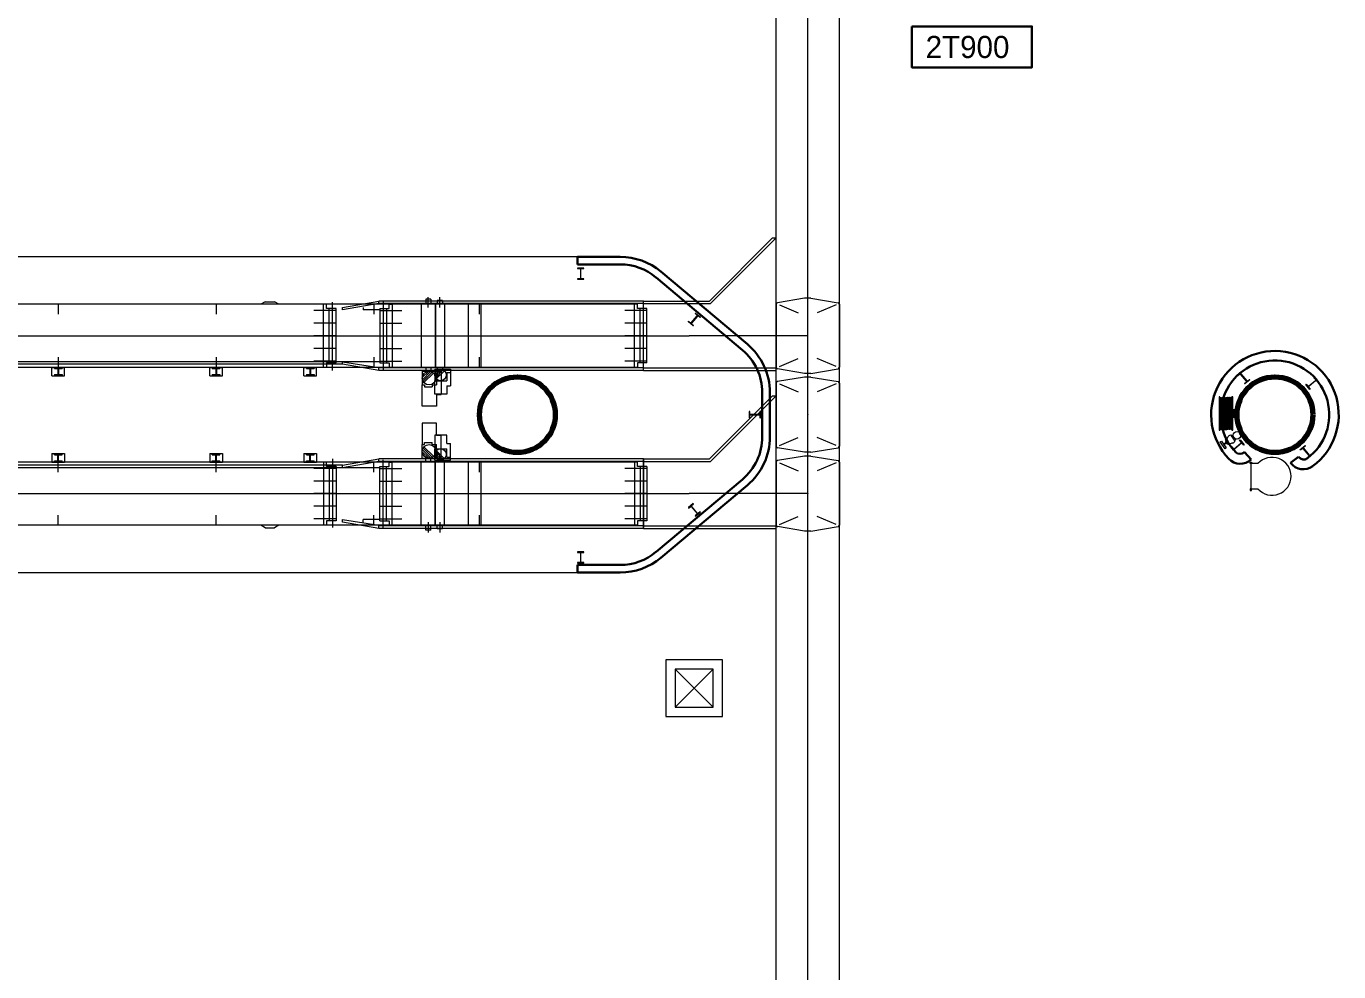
# Model space of a CAD drawing. Header units: metres. Extents: x 1807 to 3745, y 842 to 1968.
# Drawn here: x 3502.22 to 3523.01, y 1335.18 to 1350.15 of the extents above; entities that cross this region are included whole.
import ezdxf
from ezdxf.enums import TextEntityAlignment as Align

# ---------------------------------------------------------------- set-up
doc = ezdxf.new("R2010")
doc.units = ezdxf.units.M
doc.header["$MEASUREMENT"] = 0
doc.linetypes.add('DGN1', pattern=[7.299439, 0, -7.299439])
for name, color, linetype, lineweight in [('Level 1', 7, 'Continuous', 0), ('Level 33', 7, 'Continuous', 0), ('TRIRIGA DOOR BOX', 7, 'Continuous', 0)]:
    doc.layers.add(name, color=color, linetype=linetype, lineweight=lineweight)
doc.styles.add('Style-CHAR_FAST_FONT', font='CHAR_FAST_FONT.shx', dxfattribs={"height": 0.2})

msp = doc.modelspace()

# ---------------------------------------------------------------- linework, layer by layer
at = {"layer": 'Level 1', "color": 7, "linetype": 'Continuous', "lineweight": 0}
for p, q in [((3514.1, 1265.482), (3514.1, 1396.1)), ((3515.1, 1265.482), (3515.1, 1396.1)), ((3513.043, 1345.8), (3514.043, 1346.8)), ((3513.06, 1345.76), (3514.1, 1346.8)), ((3514.043, 1346.8), (3514.1, 1346.8)), ((3511.63, 1346.5), (3486.27, 1346.5)), ((3513.643, 1345.116), (3512.273, 1346.266)), ((3511.853, 1345.75), (3486.047, 1345.75)), ((3502.728, 1345.75), (3502.728, 1345.59)), ((3505.228, 1345.75), (3505.228, 1345.59)), ((3506.003, 1345.79), (3505.934, 1345.75)), ((3506.003, 1345.79), (3506.153, 1345.79)), ((3506.223, 1345.75), (3506.153, 1345.79)), ((3506.978, 1345.75), (3506.928, 1345.75)), ((3506.978, 1345.68), (3506.978, 1345.75)), ((3507.228, 1345.7), (3507.803, 1345.8)), ((3507.803, 1345.76), (3507.228, 1345.66)), ((3507.728, 1345.75), (3507.728, 1345.59)), ((3512, 1345.8), (3507.803, 1345.8)), ((3507.803, 1345.76), (3507.803, 1345.8)), ((3512, 1345.76), (3507.803, 1345.76)), ((3507.968, 1345.75), (3508.018, 1345.75)), ((3507.969, 1345.68), (3507.969, 1345.75)), ((3508.688, 1345.76), (3508.488, 1345.76)), ((3508.548, 1345.83), (3508.548, 1345.76)), ((3508.628, 1345.83), (3508.548, 1345.83)), ((3508.628, 1345.83), (3508.628, 1345.76)), ((3508.847, 1345.76), (3508.697, 1345.76)), ((3508.812, 1345.81), (3508.732, 1345.81)), ((3508.732, 1345.81), (3508.732, 1345.76)), ((3508.812, 1345.81), (3508.812, 1345.76)), ((3509.4, 1345.59), (3509.4, 1345.75)), ((3511.903, 1345.75), (3511.853, 1345.75)), ((3511.903, 1345.68), (3511.903, 1345.75)), ((3512, 1345.8), (3512.72, 1345.8)), ((3512, 1344.7), (3512, 1345.8)), ((3512, 1345.76), (3512.72, 1345.76)), ((3512.72, 1345.8), (3513.043, 1345.8)), ((3512.72, 1345.76), (3513.06, 1345.76)), ((3514.1, 1345.749), (3514.1, 1344.751)), ((3514.55, 1345.845), (3514.121, 1345.774)), ((3514.15, 1345.738), (3514.45, 1345.611)), ((3514.65, 1345.845), (3514.55, 1345.845)), ((3514.65, 1345.845), (3515.079, 1345.774)), ((3515.05, 1345.738), (3514.75, 1345.611)), ((3515.1, 1345.749), (3515.1, 1344.751)), ((3515.1, 1345.749), (3515.1, 1344.751)), ((3507.128, 1345.65), (3506.778, 1345.65)), ((3507.128, 1345.68), (3506.978, 1345.68)), ((3507.128, 1344.82), (3507.128, 1345.68)), ((3507.228, 1345.66), (3507.228, 1345.7)), ((3507.559, 1345.7), (3507.559, 1345.66)), ((3507.818, 1345.66), (3507.559, 1345.66)), ((3507.819, 1345.68), (3507.819, 1344.82)), ((3507.819, 1345.68), (3507.969, 1345.68)), ((3507.819, 1345.65), (3508.169, 1345.65)), ((3512.053, 1345.65), (3511.703, 1345.65)), ((3512.053, 1345.68), (3511.903, 1345.68)), ((3512.053, 1344.82), (3512.053, 1345.68)), ((3507.128, 1345.45), (3506.778, 1345.45)), ((3507.819, 1345.45), (3508.169, 1345.45)), ((3512.053, 1345.45), (3511.703, 1345.45)), ((3507.128, 1345.25), (3506.778, 1345.25)), ((3507.819, 1345.25), (3508.169, 1345.25)), ((3512.053, 1345.25), (3511.703, 1345.25)), ((3512.721, 1345.251), (3512.719, 1345.249)), ((3512.721, 1345.249), (3512.719, 1345.251)), ((3514.601, 1345.251), (3514.599, 1345.249)), ((3514.601, 1345.249), (3514.599, 1345.251)), ((3514.599, 1345.251), (3514.601, 1345.249)), ((3514.601, 1345.251), (3514.599, 1345.249)), ((3502.728, 1344.91), (3502.728, 1344.75)), ((3505.228, 1344.91), (3505.228, 1344.75)), ((3507.128, 1345.05), (3506.778, 1345.05)), ((3507.728, 1344.91), (3507.728, 1344.75)), ((3507.819, 1345.05), (3508.169, 1345.05)), ((3509.4, 1344.75), (3509.4, 1344.91)), ((3512.053, 1345.05), (3511.703, 1345.05)), ((3511.853, 1344.75), (3487.489, 1344.75)), ((3507.818, 1344.84), (3488.228, 1344.84)), ((3507.228, 1344.8), (3488.228, 1344.8)), ((3502.628, 1344.616), (3502.628, 1344.75)), ((3502.628, 1344.75), (3502.828, 1344.75)), ((3502.668, 1344.74), (3502.788, 1344.74)), ((3502.668, 1344.74), (3502.668, 1344.73)), ((3502.668, 1344.73), (3502.723, 1344.73)), ((3502.688, 1344.75), (3502.688, 1344.74)), ((3502.723, 1344.73), (3502.723, 1344.636)), ((3502.733, 1344.73), (3502.788, 1344.73)), ((3502.733, 1344.73), (3502.733, 1344.636)), ((3502.768, 1344.75), (3502.768, 1344.74)), ((3502.788, 1344.74), (3502.788, 1344.73)), ((3502.828, 1344.616), (3502.828, 1344.75)), ((3505.128, 1344.616), (3505.128, 1344.75)), ((3505.128, 1344.75), (3505.328, 1344.75)), ((3505.168, 1344.74), (3505.288, 1344.74)), ((3505.168, 1344.74), (3505.168, 1344.73)), ((3505.168, 1344.73), (3505.223, 1344.73)), ((3505.188, 1344.75), (3505.188, 1344.74)), ((3505.223, 1344.73), (3505.223, 1344.636)), ((3505.233, 1344.73), (3505.288, 1344.73)), ((3505.233, 1344.73), (3505.233, 1344.636)), ((3505.268, 1344.75), (3505.268, 1344.74)), ((3505.288, 1344.74), (3505.288, 1344.73)), ((3505.328, 1344.616), (3505.328, 1344.75)), ((3506.62, 1344.616), (3506.62, 1344.75)), ((3506.62, 1344.75), (3506.82, 1344.75)), ((3506.66, 1344.74), (3506.78, 1344.74)), ((3506.66, 1344.74), (3506.66, 1344.73)), ((3506.66, 1344.73), (3506.715, 1344.73)), ((3506.68, 1344.75), (3506.68, 1344.74)), ((3506.715, 1344.73), (3506.715, 1344.636)), ((3506.725, 1344.73), (3506.78, 1344.73)), ((3506.725, 1344.73), (3506.725, 1344.636)), ((3506.76, 1344.75), (3506.76, 1344.74)), ((3507.128, 1344.85), (3506.778, 1344.85)), ((3506.78, 1344.74), (3506.78, 1344.73)), ((3506.82, 1344.616), (3506.82, 1344.75)), ((3506.978, 1344.75), (3506.928, 1344.75)), ((3507.128, 1344.82), (3506.978, 1344.82)), ((3506.978, 1344.82), (3506.978, 1344.75)), ((3507.228, 1344.8), (3507.228, 1344.84)), ((3507.228, 1344.84), (3507.803, 1344.75)), ((3507.803, 1344.7), (3507.228, 1344.8)), ((3507.803, 1344.7), (3507.803, 1344.75)), ((3512, 1344.74), (3507.803, 1344.74)), ((3512, 1344.7), (3507.803, 1344.7)), ((3507.819, 1344.85), (3508.169, 1344.85)), ((3507.819, 1344.82), (3507.969, 1344.82)), ((3507.968, 1344.75), (3508.018, 1344.75)), ((3507.969, 1344.82), (3507.969, 1344.75)), ((3508.688, 1344.74), (3508.488, 1344.74)), ((3508.492, 1344.69), (3508.492, 1344.472)), ((3508.492, 1344.69), (3508.792, 1344.69)), ((3508.493, 1344.587), (3508.596, 1344.69)), ((3508.496, 1344.554), (3508.628, 1344.687)), ((3508.548, 1344.74), (3508.548, 1344.69)), ((3508.628, 1344.74), (3508.628, 1344.69)), ((3508.692, 1344.72), (3508.692, 1344.538)), ((3508.692, 1344.72), (3508.942, 1344.72)), ((3508.692, 1344.634), (3508.779, 1344.72)), ((3508.695, 1344.607), (3508.805, 1344.717)), ((3508.847, 1344.74), (3508.697, 1344.74)), ((3508.703, 1344.586), (3508.827, 1344.709)), ((3508.715, 1344.568), (3508.844, 1344.697)), ((3508.732, 1344.74), (3508.732, 1344.72)), ((3508.792, 1344.69), (3508.792, 1344.63)), ((3508.812, 1344.74), (3508.812, 1344.72)), ((3508.942, 1344.72), (3508.942, 1344.67)), ((3512.053, 1344.85), (3511.703, 1344.85)), ((3511.903, 1344.75), (3511.853, 1344.75)), ((3512.053, 1344.82), (3511.903, 1344.82)), ((3511.903, 1344.82), (3511.903, 1344.75)), ((3512, 1344.74), (3512.72, 1344.74)), ((3512, 1344.7), (3512.72, 1344.7)), ((3512.72, 1344.74), (3514.1, 1344.74)), ((3512.72, 1344.7), (3514.1, 1344.7)), ((3514.55, 1344.655), (3514.121, 1344.727)), ((3514.15, 1344.762), (3514.45, 1344.889)), ((3514.65, 1344.655), (3515.079, 1344.727)), ((3515.05, 1344.762), (3514.75, 1344.889)), ((3502.628, 1344.616), (3502.828, 1344.616)), ((3502.668, 1344.636), (3502.668, 1344.626)), ((3502.668, 1344.636), (3502.723, 1344.636)), ((3502.668, 1344.626), (3502.788, 1344.626)), ((3502.733, 1344.636), (3502.788, 1344.636)), ((3502.788, 1344.636), (3502.788, 1344.626)), ((3505.128, 1344.616), (3505.328, 1344.616)), ((3505.168, 1344.636), (3505.168, 1344.626)), ((3505.168, 1344.636), (3505.223, 1344.636)), ((3505.168, 1344.626), (3505.288, 1344.626)), ((3505.233, 1344.636), (3505.288, 1344.636)), ((3505.288, 1344.636), (3505.288, 1344.626)), ((3506.62, 1344.616), (3506.82, 1344.616)), ((3506.66, 1344.636), (3506.66, 1344.626)), ((3506.66, 1344.636), (3506.715, 1344.636)), ((3506.66, 1344.626), (3506.78, 1344.626)), ((3506.725, 1344.636), (3506.78, 1344.636)), ((3506.78, 1344.636), (3506.78, 1344.626)), ((3508.506, 1344.529), (3508.654, 1344.677)), ((3508.52, 1344.508), (3508.675, 1344.663)), ((3508.692, 1344.538), (3508.882, 1344.538)), ((3508.72, 1344.63), (3508.792, 1344.63)), ((3508.72, 1344.63), (3508.72, 1344.472)), ((3508.882, 1344.67), (3508.942, 1344.67)), ((3508.882, 1344.67), (3508.882, 1344.538)), ((3514.1, 1344.499), (3514.1, 1343.501)), ((3514.55, 1344.595), (3514.121, 1344.524)), ((3514.15, 1344.488), (3514.45, 1344.361)), ((3514.65, 1344.655), (3514.55, 1344.655)), ((3514.65, 1344.595), (3514.55, 1344.595)), ((3514.599, 1344.626), (3514.601, 1344.624)), ((3514.601, 1344.626), (3514.599, 1344.624)), ((3514.65, 1344.595), (3515.079, 1344.524)), ((3515.05, 1344.488), (3514.75, 1344.361)), ((3515.1, 1344.499), (3515.1, 1343.501)), ((3515.1, 1344.499), (3515.1, 1343.501)), ((3508.492, 1344.472), (3508.528, 1344.472)), ((3508.528, 1344.472), (3508.528, 1344.442)), ((3508.528, 1344.442), (3508.649, 1344.442)), ((3508.648, 1344.472), (3508.648, 1344.442)), ((3508.648, 1344.472), (3508.72, 1344.472)), ((3513.043, 1343.3), (3514.043, 1344.3)), ((3513.06, 1343.26), (3514.1, 1344.3)), ((3514, 1343.65), (3514, 1344.35)), ((3514.043, 1344.3), (3514.1, 1344.3)), ((3521.13, 1344.264), (3521.13, 1343.774)), ((3521.149, 1344.264), (3521.149, 1343.774)), ((3521.167, 1344.264), (3521.167, 1343.774)), ((3521.186, 1344.264), (3521.186, 1343.774)), ((3521.204, 1344.264), (3521.204, 1343.774)), ((3521.223, 1344.264), (3521.223, 1343.774)), ((3521.241, 1344.261), (3521.241, 1343.774)), ((3521.241, 1344.261), (3521.241, 1343.774)), ((3521.26, 1344.264), (3521.26, 1343.774)), ((3521.278, 1344.264), (3521.278, 1343.774)), ((3521.297, 1344.264), (3521.297, 1343.774)), ((3521.316, 1344.264), (3521.316, 1343.774)), ((3514.599, 1344.001), (3514.601, 1343.999)), ((3514.601, 1344.001), (3514.599, 1343.999)), ((3521.32, 1343.677), (3521.307, 1343.668)), ((3521.32, 1343.676), (3521.32, 1343.677)), ((3521.324, 1343.645), (3521.336, 1343.653)), ((3521.34, 1343.681), (3521.327, 1343.671)), ((3508.492, 1343.528), (3508.528, 1343.528)), ((3508.492, 1343.31), (3508.492, 1343.528)), ((3508.496, 1343.446), (3508.628, 1343.313)), ((3508.506, 1343.471), (3508.654, 1343.323)), ((3508.52, 1343.492), (3508.675, 1343.338)), ((3508.528, 1343.558), (3508.649, 1343.558)), ((3508.528, 1343.528), (3508.528, 1343.558)), ((3508.648, 1343.528), (3508.648, 1343.558)), ((3508.648, 1343.528), (3508.72, 1343.528)), ((3508.692, 1343.462), (3508.882, 1343.462)), ((3508.692, 1343.28), (3508.692, 1343.462)), ((3508.72, 1343.37), (3508.72, 1343.528)), ((3508.882, 1343.33), (3508.882, 1343.462)), ((3514.55, 1343.405), (3514.121, 1343.477)), ((3514.15, 1343.512), (3514.45, 1343.639)), ((3514.65, 1343.405), (3515.079, 1343.477)), ((3515.05, 1343.512), (3514.75, 1343.639)), ((3521.134, 1343.572), (3521.151, 1343.583)), ((3521.212, 1343.461), (3521.134, 1343.572)), ((3521.151, 1343.583), (3521.228, 1343.473)), ((3521.185, 1343.534), (3521.214, 1343.554)), ((3521.194, 1343.522), (3521.185, 1343.534)), ((3521.223, 1343.542), (3521.194, 1343.522)), ((3521.212, 1343.558), (3521.214, 1343.554)), ((3521.228, 1343.473), (3521.212, 1343.461)), ((3521.214, 1343.554), (3521.223, 1343.542)), ((3521.217, 1343.605), (3521.225, 1343.611)), ((3521.272, 1343.527), (3521.217, 1343.605)), ((3521.222, 1343.578), (3521.232, 1343.585)), ((3521.223, 1343.542), (3521.225, 1343.538)), ((3521.225, 1343.611), (3521.28, 1343.533)), ((3521.229, 1343.568), (3521.238, 1343.575)), ((3521.232, 1343.585), (3521.257, 1343.548)), ((3521.241, 1343.551), (3521.25, 1343.558)), ((3521.257, 1343.548), (3521.25, 1343.543)), ((3521.28, 1343.533), (3521.272, 1343.527)), ((3521.345, 1343.614), (3521.357, 1343.623)), ((3521.362, 1343.591), (3521.374, 1343.599)), ((3521.371, 1343.608), (3521.384, 1343.617)), ((3511.853, 1343.25), (3486.047, 1343.25)), ((3502.628, 1343.384), (3502.628, 1343.25)), ((3502.628, 1343.384), (3502.828, 1343.384)), ((3502.628, 1343.25), (3502.828, 1343.25)), ((3502.668, 1343.374), (3502.788, 1343.374)), ((3502.668, 1343.364), (3502.668, 1343.374)), ((3502.668, 1343.364), (3502.723, 1343.364)), ((3502.668, 1343.27), (3502.723, 1343.27)), ((3502.668, 1343.26), (3502.668, 1343.27)), ((3502.668, 1343.26), (3502.788, 1343.26)), ((3502.688, 1343.25), (3502.688, 1343.26)), ((3502.723, 1343.27), (3502.723, 1343.364)), ((3502.728, 1343.09), (3502.728, 1343.25)), ((3502.733, 1343.364), (3502.788, 1343.364)), ((3502.733, 1343.27), (3502.733, 1343.364)), ((3502.733, 1343.27), (3502.788, 1343.27)), ((3502.768, 1343.25), (3502.768, 1343.26)), ((3502.788, 1343.364), (3502.788, 1343.374)), ((3502.788, 1343.26), (3502.788, 1343.27)), ((3502.828, 1343.384), (3502.828, 1343.25)), ((3505.128, 1343.384), (3505.128, 1343.25)), ((3505.128, 1343.384), (3505.328, 1343.384)), ((3505.128, 1343.25), (3505.328, 1343.25)), ((3505.168, 1343.374), (3505.288, 1343.374)), ((3505.168, 1343.364), (3505.168, 1343.374)), ((3505.168, 1343.364), (3505.223, 1343.364)), ((3505.168, 1343.27), (3505.223, 1343.27)), ((3505.168, 1343.26), (3505.168, 1343.27)), ((3505.168, 1343.26), (3505.288, 1343.26)), ((3505.188, 1343.25), (3505.188, 1343.26)), ((3505.223, 1343.27), (3505.223, 1343.364)), ((3505.228, 1343.09), (3505.228, 1343.25)), ((3505.233, 1343.364), (3505.288, 1343.364)), ((3505.233, 1343.27), (3505.233, 1343.364)), ((3505.233, 1343.27), (3505.288, 1343.27)), ((3505.268, 1343.25), (3505.268, 1343.26)), ((3505.288, 1343.364), (3505.288, 1343.374)), ((3505.288, 1343.26), (3505.288, 1343.27)), ((3505.328, 1343.384), (3505.328, 1343.25)), ((3506.62, 1343.384), (3506.62, 1343.25)), ((3506.62, 1343.384), (3506.82, 1343.384)), ((3506.62, 1343.25), (3506.82, 1343.25)), ((3506.66, 1343.374), (3506.78, 1343.374)), ((3506.66, 1343.364), (3506.66, 1343.374)), ((3506.66, 1343.364), (3506.715, 1343.364)), ((3506.66, 1343.27), (3506.715, 1343.27)), ((3506.66, 1343.26), (3506.66, 1343.27)), ((3506.66, 1343.26), (3506.78, 1343.26)), ((3506.68, 1343.25), (3506.68, 1343.26)), ((3506.715, 1343.27), (3506.715, 1343.364)), ((3506.725, 1343.364), (3506.78, 1343.364)), ((3506.725, 1343.27), (3506.725, 1343.364)), ((3506.725, 1343.27), (3506.78, 1343.27)), ((3506.76, 1343.25), (3506.76, 1343.26)), ((3506.78, 1343.364), (3506.78, 1343.374)), ((3506.78, 1343.26), (3506.78, 1343.27)), ((3506.82, 1343.384), (3506.82, 1343.25)), ((3506.978, 1343.25), (3506.928, 1343.25)), ((3506.978, 1343.18), (3506.978, 1343.25)), ((3507.228, 1343.2), (3507.803, 1343.3)), ((3507.803, 1343.26), (3507.228, 1343.16)), ((3507.728, 1343.09), (3507.728, 1343.25)), ((3512, 1343.3), (3507.803, 1343.3)), ((3507.803, 1343.26), (3507.803, 1343.3)), ((3512, 1343.26), (3507.803, 1343.26)), ((3507.968, 1343.25), (3508.018, 1343.25)), ((3507.969, 1343.18), (3507.969, 1343.25)), ((3508.688, 1343.26), (3508.488, 1343.26)), ((3508.492, 1343.31), (3508.792, 1343.31)), ((3508.493, 1343.413), (3508.596, 1343.31)), ((3508.548, 1343.26), (3508.548, 1343.31)), ((3508.628, 1343.26), (3508.628, 1343.31)), ((3508.692, 1343.367), (3508.779, 1343.28)), ((3508.692, 1343.28), (3508.942, 1343.28)), ((3508.695, 1343.393), (3508.805, 1343.283)), ((3508.847, 1343.26), (3508.697, 1343.26)), ((3508.703, 1343.415), (3508.827, 1343.291)), ((3508.715, 1343.432), (3508.844, 1343.303)), ((3508.72, 1343.37), (3508.792, 1343.37)), ((3508.732, 1343.26), (3508.732, 1343.28)), ((3508.792, 1343.31), (3508.792, 1343.37)), ((3508.812, 1343.26), (3508.812, 1343.28)), ((3508.882, 1343.33), (3508.942, 1343.33)), ((3508.942, 1343.28), (3508.942, 1343.33)), ((3509.4, 1343.09), (3509.4, 1343.25)), ((3511.903, 1343.25), (3511.853, 1343.25)), ((3511.903, 1343.18), (3511.903, 1343.25)), ((3512, 1343.3), (3512.72, 1343.3)), ((3512, 1342.2), (3512, 1343.3)), ((3512, 1343.26), (3512.72, 1343.26)), ((3512.72, 1343.3), (3513.043, 1343.3)), ((3512.72, 1343.26), (3513.06, 1343.26)), ((3514.1, 1343.249), (3514.1, 1342.251)), ((3514.55, 1343.345), (3514.121, 1343.274)), ((3514.15, 1343.238), (3514.45, 1343.111)), ((3514.65, 1343.405), (3514.55, 1343.405)), ((3514.65, 1343.345), (3514.55, 1343.345)), ((3514.599, 1343.376), (3514.601, 1343.374)), ((3514.601, 1343.376), (3514.599, 1343.374)), ((3514.65, 1343.345), (3515.079, 1343.274)), ((3515.05, 1343.238), (3514.75, 1343.111)), ((3515.1, 1343.249), (3515.1, 1342.251)), ((3515.1, 1343.249), (3515.1, 1342.251)), ((3507.228, 1343.2), (3488.228, 1343.2)), ((3507.818, 1343.16), (3488.228, 1343.16)), ((3507.128, 1343.15), (3506.778, 1343.15)), ((3507.128, 1343.18), (3506.978, 1343.18)), ((3507.128, 1343.18), (3507.128, 1342.32)), ((3507.228, 1343.16), (3507.228, 1343.2)), ((3507.819, 1342.32), (3507.819, 1343.18)), ((3507.819, 1343.18), (3507.969, 1343.18)), ((3507.819, 1343.15), (3508.169, 1343.15)), ((3512.053, 1343.15), (3511.703, 1343.15)), ((3512.053, 1343.18), (3511.903, 1343.18)), ((3512.053, 1343.18), (3512.053, 1342.32)), ((3507.128, 1342.95), (3506.778, 1342.95)), ((3507.819, 1342.95), (3508.169, 1342.95)), ((3512.053, 1342.95), (3511.703, 1342.95)), ((3512.273, 1341.734), (3513.643, 1342.884)), ((3507.128, 1342.75), (3506.778, 1342.75)), ((3507.819, 1342.75), (3508.169, 1342.75)), ((3512.053, 1342.75), (3511.703, 1342.75)), ((3512.721, 1342.751), (3512.719, 1342.749)), ((3512.721, 1342.749), (3512.719, 1342.751)), ((3514.601, 1342.751), (3514.599, 1342.749)), ((3514.601, 1342.749), (3514.599, 1342.751)), ((3514.599, 1342.751), (3514.601, 1342.749)), ((3514.601, 1342.751), (3514.599, 1342.749)), ((3502.728, 1342.25), (3502.728, 1342.41)), ((3505.228, 1342.25), (3505.228, 1342.41)), ((3507.128, 1342.55), (3506.778, 1342.55)), ((3507.728, 1342.25), (3507.728, 1342.41)), ((3507.819, 1342.55), (3508.169, 1342.55)), ((3509.4, 1342.25), (3509.4, 1342.41)), ((3512.053, 1342.55), (3511.703, 1342.55)), ((3511.853, 1342.25), (3486.047, 1342.25)), ((3506.003, 1342.21), (3505.934, 1342.25)), ((3506.003, 1342.21), (3506.153, 1342.21)), ((3506.223, 1342.25), (3506.153, 1342.21)), ((3507.128, 1342.35), (3506.778, 1342.35)), ((3506.978, 1342.25), (3506.928, 1342.25)), ((3507.128, 1342.32), (3506.978, 1342.32)), ((3506.978, 1342.32), (3506.978, 1342.25)), ((3507.228, 1342.3), (3507.228, 1342.34)), ((3507.228, 1342.34), (3507.803, 1342.25)), ((3507.803, 1342.2), (3507.228, 1342.3)), ((3507.559, 1342.3), (3507.559, 1342.34)), ((3507.818, 1342.34), (3507.559, 1342.34)), ((3507.803, 1342.2), (3507.803, 1342.25)), ((3512, 1342.24), (3507.803, 1342.24)), ((3512, 1342.2), (3507.803, 1342.2)), ((3507.819, 1342.35), (3508.169, 1342.35)), ((3507.819, 1342.32), (3507.969, 1342.32)), ((3507.968, 1342.25), (3508.018, 1342.25)), ((3507.969, 1342.32), (3507.969, 1342.25)), ((3508.688, 1342.24), (3508.488, 1342.24)), ((3508.548, 1342.17), (3508.548, 1342.24)), ((3508.628, 1342.17), (3508.628, 1342.24)), ((3508.847, 1342.24), (3508.697, 1342.24)), ((3508.732, 1342.19), (3508.732, 1342.24)), ((3508.812, 1342.19), (3508.812, 1342.24)), ((3512.053, 1342.35), (3511.703, 1342.35)), ((3511.903, 1342.25), (3511.853, 1342.25)), ((3512.053, 1342.32), (3511.903, 1342.32)), ((3511.903, 1342.32), (3511.903, 1342.25)), ((3512, 1342.24), (3512.72, 1342.24)), ((3512, 1342.2), (3512.72, 1342.2)), ((3512.72, 1342.24), (3514.1, 1342.24)), ((3512.72, 1342.2), (3514.1, 1342.2)), ((3514.55, 1342.155), (3514.121, 1342.227)), ((3514.15, 1342.262), (3514.45, 1342.389)), ((3514.65, 1342.155), (3515.079, 1342.227)), ((3515.05, 1342.262), (3514.75, 1342.389)), ((3508.628, 1342.17), (3508.548, 1342.17)), ((3508.812, 1342.19), (3508.732, 1342.19)), ((3514.65, 1342.155), (3514.55, 1342.155)), ((3514.599, 1342.126), (3514.601, 1342.124)), ((3514.601, 1342.126), (3514.599, 1342.124)), ((3486.27, 1341.5), (3511.63, 1341.5)), ((3513.25, 1340.12), (3512.35, 1340.12)), ((3512.35, 1340.12), (3512.35, 1339.22)), ((3513.25, 1339.22), (3513.25, 1340.12)), ((3512.5, 1339.37), (3513.1, 1339.97)), ((3513.1, 1339.37), (3512.5, 1339.97)), ((3512.35, 1339.22), (3513.25, 1339.22))]:
    msp.add_line(p, q, dxfattribs=at)
at = {"layer": 'Level 1', "color": 7, "linetype": 'Continuous', "lineweight": 0, "ltscale": 4}
for p, q in [((3514.6, 1265.482), (3514.6, 1396.1)), ((3506.928, 1344.75), (3506.928, 1345.75)), ((3507.073, 1344.7), (3507.073, 1345.785)), ((3507.874, 1345.8), (3507.874, 1344.715)), ((3508.019, 1345.75), (3508.019, 1344.75)), ((3508.475, 1345.75), (3508.475, 1344.75)), ((3508.588, 1345.7), (3508.588, 1345.864)), ((3508.697, 1345.75), (3508.697, 1344.75)), ((3508.701, 1345.75), (3508.701, 1344.75)), ((3508.772, 1345.7), (3508.772, 1345.864)), ((3508.847, 1345.75), (3508.847, 1344.75)), ((3509.228, 1344.75), (3509.228, 1345.75)), ((3509.428, 1344.75), (3509.428, 1345.75)), ((3511.853, 1344.75), (3511.853, 1345.75)), ((3511.998, 1344.7), (3511.998, 1345.785)), ((3507.018, 1344.82), (3507.018, 1345.68)), ((3507.929, 1345.68), (3507.929, 1344.82)), ((3511.943, 1344.82), (3511.943, 1345.68)), ((3485.18, 1345.25), (3512.72, 1345.25)), ((3514.6, 1345.25), (3512.72, 1345.25)), ((3508.692, 1344.326), (3508.692, 1344.538)), ((3508.792, 1344.63), (3508.792, 1344.322)), ((3508.942, 1344.67), (3508.942, 1344.458)), ((3508.492, 1344.134), (3508.492, 1344.472)), ((3508.882, 1344.326), (3508.692, 1344.326)), ((3508.72, 1344.322), (3508.792, 1344.322)), ((3508.72, 1344.322), (3508.72, 1344.134)), ((3508.882, 1344.458), (3508.882, 1344.326)), ((3508.882, 1344.458), (3508.942, 1344.458)), ((3508.72, 1344.134), (3508.492, 1344.134)), ((3508.492, 1343.866), (3508.492, 1343.528)), ((3508.72, 1343.866), (3508.492, 1343.866)), ((3508.72, 1343.678), (3508.72, 1343.866)), ((3508.692, 1343.674), (3508.692, 1343.462)), ((3508.882, 1343.674), (3508.692, 1343.674)), ((3508.72, 1343.678), (3508.792, 1343.678)), ((3508.792, 1343.37), (3508.792, 1343.678)), ((3508.882, 1343.542), (3508.882, 1343.674)), ((3508.882, 1343.542), (3508.942, 1343.542)), ((3508.942, 1343.33), (3508.942, 1343.542)), ((3506.928, 1343.25), (3506.928, 1342.25)), ((3507.073, 1343.3), (3507.073, 1342.215)), ((3507.874, 1342.2), (3507.874, 1343.285)), ((3508.019, 1342.25), (3508.019, 1343.25)), ((3508.475, 1342.25), (3508.475, 1343.25)), ((3508.697, 1342.25), (3508.697, 1343.25)), ((3508.701, 1342.25), (3508.701, 1343.25)), ((3508.847, 1342.25), (3508.847, 1343.25)), ((3509.228, 1342.25), (3509.228, 1343.25)), ((3509.428, 1342.25), (3509.428, 1343.25)), ((3511.853, 1343.25), (3511.853, 1342.25)), ((3511.998, 1343.3), (3511.998, 1342.215)), ((3507.018, 1343.18), (3507.018, 1342.32)), ((3507.929, 1342.32), (3507.929, 1343.18)), ((3511.943, 1343.18), (3511.943, 1342.32)), ((3485.18, 1342.75), (3512.72, 1342.75)), ((3514.6, 1342.75), (3512.72, 1342.75)), ((3508.588, 1342.3), (3508.588, 1342.136)), ((3508.772, 1342.3), (3508.772, 1342.136))]:
    msp.add_line(p, q, dxfattribs=at)
at = {"layer": 'Level 1', "color": 7, "linetype": 'Continuous', "lineweight": 30}
for p, q in [((3510.95, 1346.38), (3510.95, 1346.5)), ((3510.95, 1346.5), (3511.63, 1346.5)), ((3511.63, 1346.38), (3510.95, 1346.38)), ((3513.566, 1345.024), (3512.196, 1346.174)), ((3512.273, 1346.266), (3513.643, 1345.116)), ((3513.88, 1343.65), (3513.88, 1344.35)), ((3514, 1344.35), (3514, 1343.65)), ((3521.34, 1344.07), (3521.34, 1343.968)), ((3521.369, 1344.07), (3521.34, 1344.07)), ((3521.369, 1343.968), (3521.369, 1344.07)), ((3521.34, 1343.968), (3521.369, 1343.968)), ((3521.624, 1343.292), (3521.515, 1343.406)), ((3521.624, 1343.292), (3521.515, 1343.406)), ((3522.248, 1343.237), (3522.374, 1343.331)), ((3512.196, 1341.826), (3513.566, 1342.976)), ((3513.643, 1342.884), (3512.273, 1341.734)), ((3510.95, 1341.62), (3511.63, 1341.62)), ((3510.95, 1341.5), (3510.95, 1341.62)), ((3511.63, 1341.5), (3510.95, 1341.5))]:
    msp.add_line(p, q, dxfattribs=at)
at = {"layer": 'Level 1', "color": 7, "linetype": 'Continuous', "lineweight": 13}
for p, q in [((3511.051, 1346.322), (3510.95, 1346.322)), ((3510.95, 1346.322), (3510.95, 1346.314)), ((3510.95, 1346.314), (3510.991, 1346.314)), ((3510.991, 1346.152), (3510.95, 1346.152)), ((3510.95, 1346.152), (3510.95, 1346.144)), ((3510.95, 1346.144), (3511.051, 1346.144)), ((3510.998, 1346.307), (3510.998, 1346.16)), ((3511.003, 1346.16), (3511.003, 1346.307)), ((3511.011, 1346.314), (3511.051, 1346.314)), ((3511.051, 1346.152), (3511.011, 1346.152)), ((3511.051, 1346.314), (3511.051, 1346.322)), ((3511.051, 1346.144), (3511.051, 1346.152)), ((3512.755, 1345.453), (3512.85, 1345.566)), ((3512.853, 1345.563), (3512.759, 1345.45)), ((3512.817, 1345.603), (3512.823, 1345.609)), ((3512.849, 1345.576), (3512.817, 1345.603)), ((3512.823, 1345.609), (3512.9, 1345.543)), ((3512.895, 1345.537), (3512.864, 1345.564)), ((3512.9, 1345.543), (3512.895, 1345.537)), ((3512.708, 1345.472), (3512.713, 1345.479)), ((3512.786, 1345.407), (3512.708, 1345.472)), ((3512.713, 1345.479), (3512.745, 1345.452)), ((3512.76, 1345.439), (3512.791, 1345.413)), ((3512.791, 1345.413), (3512.786, 1345.407)), ((3521.409, 1344.624), (3521.487, 1344.689)), ((3521.487, 1344.689), (3521.492, 1344.683)), ((3521.414, 1344.618), (3521.409, 1344.624)), ((3521.445, 1344.644), (3521.414, 1344.618)), ((3521.55, 1344.531), (3521.456, 1344.643)), ((3521.46, 1344.646), (3521.554, 1344.534)), ((3521.492, 1344.683), (3521.461, 1344.657)), ((3521.518, 1344.494), (3521.55, 1344.52)), ((3521.523, 1344.488), (3521.518, 1344.494)), ((3521.601, 1344.553), (3521.523, 1344.488)), ((3521.565, 1344.533), (3521.596, 1344.559)), ((3521.596, 1344.559), (3521.601, 1344.553)), ((3522.488, 1344.477), (3522.494, 1344.482)), ((3522.494, 1344.482), (3522.52, 1344.45)), ((3522.531, 1344.45), (3522.643, 1344.544)), ((3522.646, 1344.54), (3522.534, 1344.446)), ((3522.618, 1344.586), (3522.624, 1344.591)), ((3522.644, 1344.555), (3522.618, 1344.586)), ((3522.624, 1344.591), (3522.689, 1344.513)), ((3522.683, 1344.508), (3522.657, 1344.539)), ((3522.689, 1344.513), (3522.683, 1344.508)), ((3521.114, 1344.284), (3521.114, 1343.754)), ((3521.129, 1344.284), (3521.114, 1344.284)), ((3521.129, 1343.754), (3521.129, 1344.284)), ((3521.319, 1344.284), (3521.319, 1343.754)), ((3521.333, 1344.284), (3521.319, 1344.284)), ((3521.333, 1343.754), (3521.333, 1344.284)), ((3522.553, 1344.399), (3522.488, 1344.477)), ((3522.533, 1344.435), (3522.559, 1344.404)), ((3522.559, 1344.404), (3522.553, 1344.399)), ((3513.68, 1344.051), (3513.672, 1344.051)), ((3513.672, 1344.051), (3513.672, 1343.949)), ((3513.672, 1343.949), (3513.68, 1343.949)), ((3513.68, 1344.01), (3513.68, 1344.051)), ((3513.68, 1343.949), (3513.68, 1343.99)), ((3513.834, 1344.002), (3513.688, 1344.002)), ((3513.688, 1343.998), (3513.834, 1343.998)), ((3513.85, 1344.051), (3513.842, 1344.051)), ((3513.842, 1344.051), (3513.842, 1344.01)), ((3513.842, 1343.99), (3513.842, 1343.949)), ((3513.842, 1343.949), (3513.85, 1343.949)), ((3513.85, 1343.949), (3513.85, 1344.051)), ((3521.114, 1343.754), (3521.129, 1343.754)), ((3521.319, 1343.754), (3521.333, 1343.754)), ((3521.311, 1343.487), (3521.317, 1343.492)), ((3521.376, 1343.409), (3521.311, 1343.487)), ((3521.317, 1343.492), (3521.343, 1343.461)), ((3521.354, 1343.46), (3521.466, 1343.554)), ((3521.356, 1343.445), (3521.382, 1343.414)), ((3521.469, 1343.55), (3521.357, 1343.456)), ((3521.441, 1343.596), (3521.447, 1343.601)), ((3521.467, 1343.565), (3521.441, 1343.596)), ((3521.447, 1343.601), (3521.512, 1343.523)), ((3521.506, 1343.518), (3521.48, 1343.55)), ((3521.512, 1343.523), (3521.506, 1343.518)), ((3522.399, 1343.447), (3522.477, 1343.512)), ((3522.404, 1343.441), (3522.399, 1343.447)), ((3522.435, 1343.467), (3522.404, 1343.441)), ((3522.54, 1343.354), (3522.446, 1343.466)), ((3522.482, 1343.506), (3522.45, 1343.48)), ((3522.45, 1343.469), (3522.544, 1343.357)), ((3522.477, 1343.512), (3522.482, 1343.506)), ((3521.382, 1343.414), (3521.376, 1343.409)), ((3521.605, 1343.225), (3521.605, 1343.25)), ((3521.605, 1343.25), (3521.63, 1343.25)), ((3521.63, 1343.25), (3521.63, 1343.225)), ((3522.508, 1343.317), (3522.539, 1343.343)), ((3522.513, 1343.311), (3522.508, 1343.317)), ((3522.591, 1343.376), (3522.513, 1343.311)), ((3522.555, 1343.356), (3522.586, 1343.382)), ((3522.586, 1343.382), (3522.591, 1343.376)), ((3521.63, 1343.225), (3521.605, 1343.225)), ((3521.731, 1343.225), (3521.617, 1343.225)), ((3521.617, 1343.225), (3521.617, 1342.825)), ((3521.605, 1342.825), (3521.605, 1342.8)), ((3521.63, 1342.825), (3521.605, 1342.825)), ((3521.617, 1342.825), (3521.731, 1342.825)), ((3521.63, 1342.8), (3521.63, 1342.825)), ((3521.605, 1342.8), (3521.63, 1342.8)), ((3512.786, 1342.593), (3512.708, 1342.528)), ((3512.708, 1342.528), (3512.713, 1342.521)), ((3512.713, 1342.521), (3512.745, 1342.548)), ((3512.755, 1342.547), (3512.85, 1342.434)), ((3512.853, 1342.437), (3512.759, 1342.55)), ((3512.76, 1342.561), (3512.791, 1342.587)), ((3512.791, 1342.587), (3512.786, 1342.593)), ((3512.849, 1342.424), (3512.817, 1342.397)), ((3512.823, 1342.391), (3512.9, 1342.457)), ((3512.895, 1342.463), (3512.864, 1342.436)), ((3512.9, 1342.457), (3512.895, 1342.463)), ((3512.817, 1342.397), (3512.823, 1342.391)), ((3511.051, 1341.828), (3510.95, 1341.828)), ((3510.95, 1341.828), (3510.95, 1341.82)), ((3510.95, 1341.82), (3510.991, 1341.82)), ((3510.998, 1341.812), (3510.998, 1341.666)), ((3511.003, 1341.666), (3511.003, 1341.812)), ((3511.01, 1341.82), (3511.051, 1341.82)), ((3511.051, 1341.82), (3511.051, 1341.828)), ((3510.991, 1341.658), (3510.95, 1341.658)), ((3510.95, 1341.658), (3510.95, 1341.65)), ((3510.95, 1341.65), (3511.051, 1341.65)), ((3511.051, 1341.658), (3511.01, 1341.658)), ((3511.051, 1341.65), (3511.051, 1341.658)), ((3513.1, 1339.97), (3512.5, 1339.97)), ((3512.5, 1339.97), (3512.5, 1339.37)), ((3513.1, 1339.37), (3513.1, 1339.97)), ((3512.5, 1339.37), (3513.1, 1339.37))]:
    msp.add_line(p, q, dxfattribs=at)
at = {"layer": 'Level 1', "color": 7, "linetype": 'DGN1', "lineweight": 0}
for p, q in [((3521.339, 1344.067), (3521.132, 1344.067)), ((3521.339, 1343.971), (3521.132, 1343.971))]:
    msp.add_line(p, q, dxfattribs=at)
at = {"layer": 'Level 1', "color": 7, "linetype": 'Continuous', "lineweight": 0}
for centre, radius in [((3508.602, 1344.581), 0.109), ((3508.783, 1344.629), 0.091), ((3508.602, 1343.419), 0.109), ((3508.783, 1343.371), 0.091)]:
    msp.add_circle(centre, radius, dxfattribs=at)
at = {"layer": 'Level 1', "color": 7, "linetype": 'Continuous', "lineweight": 70}
for centre in [(3510, 1344), (3522, 1344)]:
    msp.add_circle(centre, 0.6, dxfattribs=at)
at = {"layer": 'Level 1', "color": 7, "linetype": 'Continuous', "lineweight": 13}
msp.add_circle((3521.4, 1343.675), 0.06, dxfattribs=at)
at = {"layer": 'Level 1', "color": 7, "linetype": 'Continuous', "lineweight": 0}
for centre, radius, start, end in [((3511.63, 1345.5), 1, 49.9899, 90), ((3514.125, 1345.749), 0.025, 99.4624, 180), ((3515.075, 1345.749), 0.025, 360, 80.5376), ((3513, 1344.35), 1, 0, 49.9895), ((3514.125, 1344.751), 0.025, 180, 260.5378), ((3515.075, 1344.751), 0.025, 279.4622, 360), ((3514.125, 1344.499), 0.025, 99.4624, 180), ((3515.075, 1344.499), 0.025, 360, 80.5376), ((3513, 1343.65), 1, 310.0101, 0), ((3521.183, 1343.679), 0.0799, 302.2159, 342.4014), ((3521.289, 1343.64), 0.0339, 58.2427, 153.8427), ((3521.346, 1343.678), 0.04, 193.767, 236.233), ((3521.297, 1343.644), 0.04, 13.767, 56.233), ((3521.291, 1343.599), 0.0701, 19.7036, 50.2964), ((3514.125, 1343.501), 0.025, 180, 260.5378), ((3515.075, 1343.501), 0.025, 279.4622, 360), ((3521.2, 1343.575), 0.0205, 304.2613, 355.134), ((3521.226, 1343.574), 0.00618, 138.8756, 291.1244), ((3521.237, 1343.522), 0.0205, 74.866, 125.7387), ((3521.241, 1343.564), 0.0127, 159.4192, 270.5808), ((3521.245, 1343.547), 0.00618, 138.8756, 318.8756), ((3521.329, 1343.47), 0.0799, 87.5986, 127.7841), ((3521.39, 1343.668), 0.0701, 199.7036, 230.2964), ((3521.329, 1343.584), 0.0339, 276.1573, 11.7573), ((3521.384, 1343.624), 0.04, 193.767, 236.233), ((3521.335, 1343.59), 0.04, 13.767, 56.233), ((3514.125, 1343.249), 0.025, 99.4624, 180), ((3515.075, 1343.249), 0.025, 360, 80.5376), ((3514.125, 1342.251), 0.025, 180, 260.5378), ((3515.075, 1342.251), 0.025, 279.4622, 360), ((3511.63, 1342.5), 1, 270, 310.0105)]:
    msp.add_arc(centre, radius, start, end, dxfattribs=at)
at = {"layer": 'Level 1', "color": 7, "linetype": 'Continuous', "lineweight": 30}
for centre, radius, start, end in [((3511.63, 1345.5), 1, 49.9904, 89.9997), ((3511.63, 1345.5), 0.88, 49.9904, 89.9997), ((3513, 1344.35), 1, 0.0008, 49.9895), ((3513, 1344.35), 0.88, 0.0008, 49.9895), ((3522, 1344), 1.01, 306.2423, 223.7577), ((3522, 1344), 0.86, 306.6648, 220.1593), ((3513, 1343.65), 0.88, 310.0099, 0.0011), ((3513, 1343.65), 1, 310.0099, 0.0011), ((3521.451, 1343.473), 0.25, 223.4982, 313.4967), ((3521.451, 1343.473), 0.25, 223.4982, 313.4967), ((3521.447, 1343.478), 0.1, 223.4982, 313.4967), ((3521.447, 1343.478), 0.1, 223.4982, 313.4967), ((3522.449, 1343.386), 0.25, 216.5033, 306.5018), ((3522.454, 1343.39), 0.1, 216.5033, 306.5018), ((3511.63, 1342.5), 0.88, 270.0009, 310.0096), ((3511.63, 1342.5), 1, 270.0009, 310.0096)]:
    msp.add_arc(centre, radius, start, end, dxfattribs=at)
at = {"layer": 'Level 1', "color": 7, "linetype": 'Continuous', "lineweight": 13}
for centre, radius, start, end in [((3510.991, 1346.307), 0.0076, 0, 90), ((3510.991, 1346.16), 0.0076, 270, 0), ((3511.011, 1346.307), 0.0076, 90, 180), ((3511.011, 1346.16), 0.0076, 180, 270), ((3512.844, 1345.571), 0.0076, 320, 50), ((3512.859, 1345.558), 0.0076, 50, 140), ((3512.75, 1345.458), 0.0076, 230, 320), ((3512.765, 1345.445), 0.0076, 140, 230), ((3521.45, 1344.638), 0.0076, 40, 130), ((3521.466, 1344.651), 0.0076, 130, 220), ((3521.545, 1344.526), 0.0076, 310, 40), ((3521.56, 1344.539), 0.0076, 220, 310), ((3522.638, 1344.55), 0.0076, 310, 40), ((3522.651, 1344.534), 0.0076, 40, 130), ((3522.526, 1344.455), 0.0076, 220, 310), ((3522.539, 1344.44), 0.0076, 130, 220), ((3513.688, 1344.01), 0.0076, 180, 270), ((3513.688, 1343.99), 0.0076, 90, 180), ((3513.834, 1344.01), 0.0076, 270, 0), ((3513.834, 1343.99), 0.0076, 0, 90), ((3521.349, 1343.466), 0.0076, 220, 310), ((3521.362, 1343.45), 0.0076, 130, 220), ((3521.461, 1343.56), 0.0076, 310, 40), ((3521.474, 1343.545), 0.0076, 40, 130), ((3522.44, 1343.461), 0.0076, 40, 130), ((3522.455, 1343.474), 0.0076, 130, 220), ((3521.955, 1343.025), 0.3, 221.8097, 138.1891), ((3522.534, 1343.349), 0.0076, 310, 40), ((3522.55, 1343.362), 0.0076, 220, 310), ((3512.75, 1342.542), 0.0076, 40, 130), ((3512.765, 1342.555), 0.0076, 130, 220), ((3512.844, 1342.429), 0.0076, 310, 40), ((3512.859, 1342.442), 0.0076, 220, 310), ((3510.991, 1341.812), 0.0076, 0, 90), ((3511.01, 1341.812), 0.0076, 90, 180), ((3510.991, 1341.666), 0.0076, 270, 0), ((3511.01, 1341.666), 0.0076, 180, 270)]:
    msp.add_arc(centre, radius, start, end, dxfattribs=at)
at = {"layer": 'Level 1', "color": 7, "linetype": 'Continuous', "lineweight": 0, "extrusion": (0, 0, -1)}
for centre, major_axis, ratio in [((3521.139, 1344.257), (0, -0.017), 0.578812), ((3521.158, 1344.257), (0, -0.017), 0.578812), ((3521.176, 1344.257), (0, -0.017), 0.578812), ((3521.195, 1344.257), (0, -0.017), 0.578812), ((3521.213, 1344.257), (0, -0.017), 0.578812), ((3521.232, 1344.257), (0, -0.017), 0.578812), ((3521.251, 1343.781), (0, 0.017), 0.578813), ((3521.269, 1343.781), (0, 0.017), 0.578813), ((3521.288, 1343.781), (0, 0.017), 0.578813), ((3521.306, 1343.781), (0, 0.017), 0.578813)]:
    msp.add_ellipse(centre, major_axis=major_axis, ratio=ratio, start_param=1.981756, end_param=4.478097, dxfattribs=at)
at = {"layer": 'Level 1', "color": 7, "linetype": 'Continuous', "lineweight": 0}
for centre, major_axis, ratio in [((3521.251, 1344.257), (0, 0.017), 0.578812), ((3521.269, 1344.257), (0, 0.017), 0.578812), ((3521.288, 1344.257), (0, 0.017), 0.578812), ((3521.306, 1344.257), (0, 0.017), 0.578812), ((3521.139, 1343.781), (0, -0.017), 0.578813), ((3521.158, 1343.781), (0, -0.017), 0.578813), ((3521.176, 1343.781), (0, -0.017), 0.578813), ((3521.195, 1343.781), (0, -0.017), 0.578813), ((3521.213, 1343.781), (0, -0.017), 0.578813), ((3521.232, 1343.781), (0, -0.017), 0.578813)]:
    msp.add_ellipse(centre, major_axis=major_axis, ratio=ratio, start_param=5.123349, end_param=7.619689, dxfattribs=at)
at = {"layer": 'TRIRIGA DOOR BOX', "color": 251, "linetype": 'Continuous', "lineweight": 30, "true_color": 0x555555}
msp.add_lwpolyline([(3516.25, 1350.149), (3518.15, 1350.149), (3518.15, 1349.499), (3516.25, 1349.499)], close=True, dxfattribs=at)

# ---------------------------------------------------------------- texts
at = {"layer": 'Level 33', "color": 7, "linetype": 'Continuous', "lineweight": 30, "style": 'Style-CHAR_FAST_FONT'}
msp.add_text('2T900', height=0.35, dxfattribs=at).set_placement((3516.467, 1349.824), align=Align.MIDDLE_LEFT)

doc.saveas('drawing.dxf')
